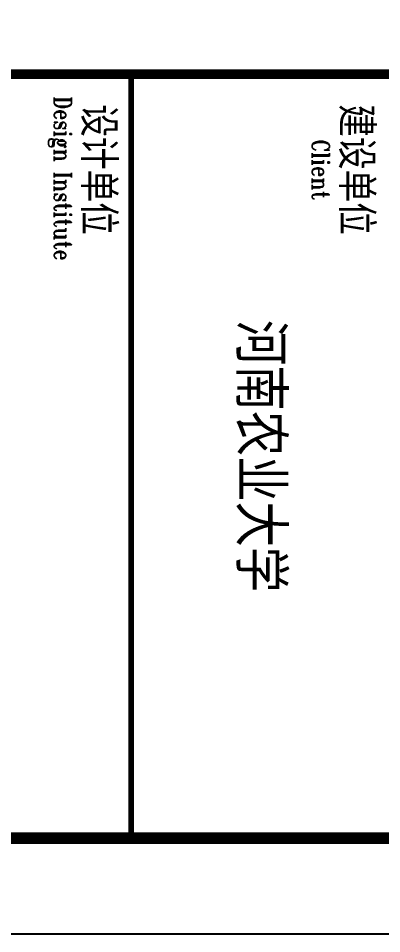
# Model space of a CAD drawing. Extents: x 190999 to 918899, y -200814 to 215286.
# Drawn here: x 872016 to 875821, y -200814 to -191230 of the extents above; entities that cross this region are included whole.
import ezdxf
from ezdxf.enums import TextEntityAlignment as Align

# ---------------------------------------------------------------- set-up
doc = ezdxf.new("R2010")
doc.units = 0
doc.header["$LTSCALE"] = 1000
doc.header["$MEASUREMENT"] = 0
doc.layers.add('图框', color=189, linetype='Continuous')
doc.styles.add('TKZ1_tjhts.shx', font='tjromant.shx', dxfattribs={"bigfont": 'tjhts.shx'})
doc.styles.add('TKZ2_tjkts.shx', font='tjromant.shx', dxfattribs={"bigfont": 'tjkts.shx'})

# ---------------------------------------------------------------- blocks, each defined once
blk = doc.blocks.new('TJAD_TK_A0')
at = {"layer": '图框'}
blk.add_line((2162, -441.703), (2162, 399.297), dxfattribs=at)
at = {"layer": '图框', "const_width": 1.2}
blk.add_lwpolyline([(2152, -431.703), (2152, 389.297), (998, 389.297), (998, -431.703)], close=True, dxfattribs=at)
at = {"layer": '图框'}
for points, const_width in [([(2072, 389.297), (2072, -431.703)], 1), ([(2072, -57.703), (2152, -57.703)], 0.6)]:
    blk.add_lwpolyline(points, dxfattribs=dict(at, const_width=const_width))
at = {"layer": '图框', "style": 'TKZ2_tjkts.shx'}
for s, p in [('建设单位', (2082, -34.155)), ('设计单位', (2082, -61.155))]:
    blk.add_text(s, height=3.6, dxfattribs=at).set_placement(p, align=Align.MIDDLE_CENTER)
at = {"layer": '图框', "style": 'TKZ2_tjkts.shx', "width": 0.8}
for s, p in [('Client', (2082, -37.855)), ('Design Institute', (2082.931, -64.855))]:
    blk.add_text(s, height=1.8, dxfattribs=at).set_placement(p, align=Align.MIDDLE_CENTER)
at = {"layer": '图框', "color": 3, "style": 'TKZ1_tjhts.shx'}
blk.add_text('河南农业大学', height=5, dxfattribs=at).set_placement((2112, -44.203), align=Align.MIDDLE_CENTER)

msp = doc.modelspace()

# ---------------------------------------------------------------- block references
at = {"layer": '图框', "xscale": 100, "yscale": 100, "zscale": 100, "rotation": 270}
msp.add_blockref('TJAD_TK_A0', (878968.8, 15386.5), dxfattribs=at)

doc.saveas('drawing.dxf')
